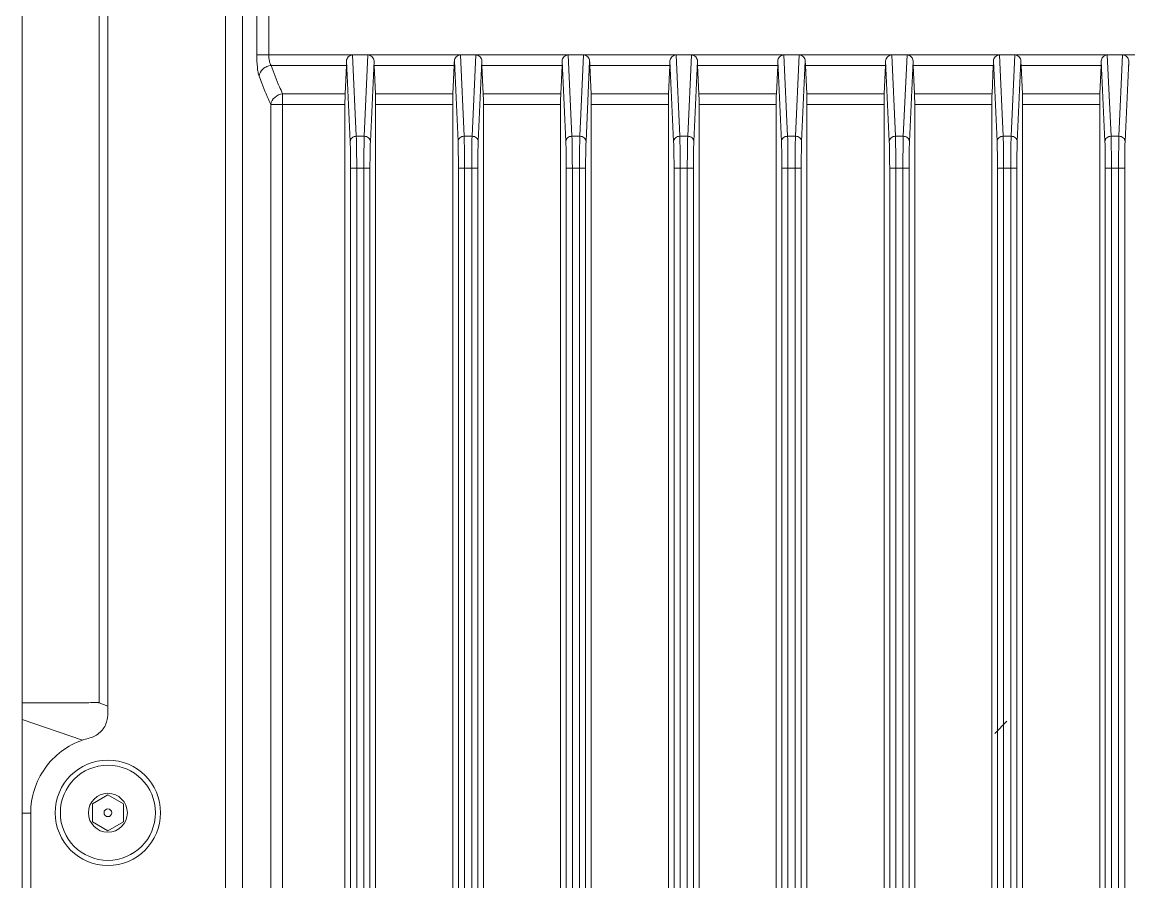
# Model space of a CAD drawing. Header units: millimetres. Extents: x 0 to 9253, y 0 to 2730.
# Drawn here: x 2710.2 to 2800.5, y 1372.7 to 1442.9 of the extents above; entities that cross this region are included whole.
import ezdxf

# ---------------------------------------------------------------- set-up
doc = ezdxf.new("R2010")
doc.units = ezdxf.units.MM
doc.layers.get('0').update_dxf_attribs({"lineweight": 13})

# ---------------------------------------------------------------- blocks, each defined once
blk = doc.blocks.new('A$C026F559B')
for p, q in [((11.553, -21.909), (10.284, -22.642)), ((12.823, -22.642), (11.553, -21.909)), ((10.284, -24.108), (10.284, -22.642)), ((12.823, -22.642), (12.823, -24.108)), ((10.284, -24.108), (11.553, -24.841)), ((11.553, -24.841), (12.823, -24.108))]:
    blk.add_line(p, q)
for radius in [4.3, 3.882, 1.587, 0.317]:
    blk.add_circle((11.553, -23.375), radius)

msp = doc.modelspace()

# ---------------------------------------------------------------- linework, layer by layer
for p, q in [((2710.216, 1124.386), (2710.216, 1512.386)), ((2729.361, 1496.241), (2729.361, 1440.231)), ((2730.345, 1496.218), (2730.345, 1440.231)), ((2726.823, 1332.785), (2726.823, 1477.386)), ((2728.214, 1368.386), (2728.214, 1477.386)), ((2716.516, 1387.365), (2716.516, 1459.386)), ((2717.213, 1459.655), (2717.215, 1387.096)), ((2729.361, 1440.231), (2887.071, 1440.231)), ((2737.492, 1433.592), (2737.19, 1440.231)), ((2738.441, 1440.231), (2738.14, 1433.592)), ((2746.292, 1433.592), (2745.99, 1440.231)), ((2747.241, 1440.231), (2746.94, 1433.592)), ((2755.092, 1433.592), (2754.79, 1440.231)), ((2756.041, 1440.231), (2755.74, 1433.592)), ((2763.892, 1433.592), (2763.59, 1440.231)), ((2764.841, 1440.231), (2764.54, 1433.592)), ((2772.692, 1433.592), (2772.39, 1440.231)), ((2773.641, 1440.231), (2773.34, 1433.592)), ((2781.492, 1433.592), (2781.19, 1440.231)), ((2782.441, 1440.231), (2782.14, 1433.592)), ((2790.292, 1433.592), (2789.99, 1440.231)), ((2791.241, 1440.231), (2790.94, 1433.592)), ((2799.092, 1433.592), (2798.79, 1440.231)), ((2800.041, 1440.231), (2799.74, 1433.592)), ((2736.684, 1439.365), (2730.538, 1439.365)), ((2736.684, 1439.365), (2736.579, 1437.056)), ((2736.693, 1439.737), (2736.992, 1433.159)), ((2738.64, 1433.159), (2738.938, 1439.737)), ((2738.948, 1439.365), (2739.053, 1437.056)), ((2745.484, 1439.365), (2738.948, 1439.365)), ((2745.484, 1439.365), (2745.379, 1437.056)), ((2745.493, 1439.737), (2745.792, 1433.159)), ((2747.44, 1433.159), (2747.738, 1439.737)), ((2747.748, 1439.365), (2747.853, 1437.056)), ((2754.284, 1439.365), (2747.748, 1439.365)), ((2754.284, 1439.365), (2754.179, 1437.056)), ((2754.293, 1439.737), (2754.592, 1433.159)), ((2756.24, 1433.159), (2756.538, 1439.737)), ((2756.548, 1439.365), (2756.653, 1437.056)), ((2763.084, 1439.365), (2756.548, 1439.365)), ((2763.084, 1439.365), (2762.979, 1437.056)), ((2763.093, 1439.737), (2763.392, 1433.159)), ((2765.04, 1433.159), (2765.338, 1439.737)), ((2765.348, 1439.365), (2765.453, 1437.056)), ((2771.884, 1439.365), (2765.348, 1439.365)), ((2771.884, 1439.365), (2771.779, 1437.056)), ((2771.893, 1439.737), (2772.192, 1433.159)), ((2773.84, 1433.159), (2774.138, 1439.737)), ((2774.148, 1439.365), (2774.253, 1437.056)), ((2780.684, 1439.365), (2774.148, 1439.365)), ((2780.684, 1439.365), (2780.579, 1437.056)), ((2780.693, 1439.737), (2780.992, 1433.159)), ((2782.64, 1433.159), (2782.938, 1439.737)), ((2782.948, 1439.365), (2783.053, 1437.056)), ((2789.484, 1439.365), (2782.948, 1439.365)), ((2789.484, 1439.365), (2789.379, 1437.056)), ((2789.493, 1439.737), (2789.792, 1433.159)), ((2791.44, 1433.159), (2791.738, 1439.737)), ((2791.748, 1439.365), (2791.853, 1437.056)), ((2798.284, 1439.365), (2791.748, 1439.365)), ((2798.284, 1439.365), (2798.179, 1437.056)), ((2798.293, 1439.737), (2798.592, 1433.159)), ((2800.24, 1433.159), (2800.538, 1439.737)), ((2731.477, 1437.056), (2731.477, 1332.386)), ((2731.477, 1437.056), (2736.579, 1437.056)), ((2739.053, 1437.056), (2745.379, 1437.056)), ((2747.853, 1437.056), (2754.179, 1437.056)), ((2756.653, 1437.056), (2762.979, 1437.056)), ((2765.453, 1437.056), (2771.779, 1437.056)), ((2774.253, 1437.056), (2780.579, 1437.056)), ((2783.053, 1437.056), (2789.379, 1437.056)), ((2791.853, 1437.056), (2798.179, 1437.056)), ((2730.511, 1436.19), (2730.511, 1332.386)), ((2736.566, 1436.19), (2730.511, 1436.19)), ((2736.566, 1332.386), (2736.566, 1436.19)), ((2739.066, 1332.386), (2739.066, 1436.19)), ((2745.366, 1436.19), (2739.066, 1436.19)), ((2745.366, 1436.19), (2745.366, 1332.386)), ((2747.866, 1332.386), (2747.866, 1436.19)), ((2754.166, 1436.19), (2747.866, 1436.19)), ((2754.166, 1436.19), (2754.166, 1332.386)), ((2756.666, 1332.386), (2756.666, 1436.19)), ((2762.966, 1436.19), (2756.666, 1436.19)), ((2762.966, 1436.19), (2762.966, 1332.386)), ((2765.466, 1332.386), (2765.466, 1436.19)), ((2771.766, 1436.19), (2765.466, 1436.19)), ((2771.766, 1436.19), (2771.766, 1332.386)), ((2774.266, 1332.386), (2774.266, 1436.19)), ((2780.566, 1436.19), (2774.266, 1436.19)), ((2780.566, 1436.19), (2780.566, 1332.386)), ((2783.066, 1332.386), (2783.066, 1436.19)), ((2789.366, 1436.19), (2783.066, 1436.19)), ((2789.366, 1436.19), (2789.366, 1332.386)), ((2791.866, 1332.386), (2791.866, 1436.19)), ((2798.166, 1436.19), (2791.866, 1436.19)), ((2798.166, 1436.19), (2798.166, 1332.386)), ((2737.492, 1433.592), (2738.14, 1433.592)), ((2746.292, 1433.592), (2746.94, 1433.592)), ((2755.092, 1433.592), (2755.74, 1433.592)), ((2763.892, 1433.592), (2764.54, 1433.592)), ((2772.692, 1433.592), (2773.34, 1433.592)), ((2781.492, 1433.592), (2782.14, 1433.592)), ((2790.292, 1433.592), (2790.94, 1433.592)), ((2799.092, 1433.592), (2799.74, 1433.592)), ((2737.025, 1334.802), (2737.025, 1430.993)), ((2738.607, 1430.993), (2737.025, 1430.993)), ((2737.524, 1430.993), (2737.524, 1334.802)), ((2738.108, 1334.802), (2738.108, 1430.993)), ((2738.607, 1430.993), (2738.607, 1334.802)), ((2745.825, 1334.802), (2745.825, 1430.993)), ((2747.407, 1430.993), (2745.825, 1430.993)), ((2746.324, 1430.993), (2746.324, 1334.802)), ((2746.908, 1334.802), (2746.908, 1430.993)), ((2747.407, 1430.993), (2747.407, 1334.802)), ((2754.625, 1334.802), (2754.625, 1430.993)), ((2756.207, 1430.993), (2754.625, 1430.993)), ((2755.124, 1430.993), (2755.124, 1334.802)), ((2755.708, 1334.802), (2755.708, 1430.993)), ((2756.207, 1430.993), (2756.207, 1334.802)), ((2763.425, 1334.802), (2763.425, 1430.993)), ((2765.007, 1430.993), (2763.425, 1430.993)), ((2763.924, 1430.993), (2763.924, 1334.802)), ((2764.508, 1334.802), (2764.508, 1430.993)), ((2765.007, 1430.993), (2765.007, 1334.802)), ((2772.225, 1334.802), (2772.225, 1430.993)), ((2773.807, 1430.993), (2772.225, 1430.993)), ((2772.724, 1430.993), (2772.724, 1334.802)), ((2773.308, 1334.802), (2773.308, 1430.993)), ((2773.807, 1430.993), (2773.807, 1334.802)), ((2781.025, 1334.802), (2781.025, 1430.993)), ((2782.607, 1430.993), (2781.025, 1430.993)), ((2781.524, 1430.993), (2781.524, 1334.802)), ((2782.108, 1334.802), (2782.108, 1430.993)), ((2782.607, 1430.993), (2782.607, 1334.802)), ((2789.825, 1334.802), (2789.825, 1430.993)), ((2791.407, 1430.993), (2789.825, 1430.993)), ((2790.324, 1430.993), (2790.324, 1334.802)), ((2790.908, 1334.802), (2790.908, 1430.993)), ((2791.407, 1430.993), (2791.407, 1334.802)), ((2798.625, 1334.802), (2798.625, 1430.993)), ((2800.207, 1430.993), (2798.625, 1430.993)), ((2799.124, 1430.993), (2799.124, 1334.802)), ((2799.708, 1334.802), (2799.708, 1430.993)), ((2800.207, 1430.993), (2800.207, 1334.802)), ((2710.216, 1387.366), (2715.217, 1387.365)), ((2717.215, 1387.096), (2716.516, 1387.365)), ((2710.216, 1385.991), (2715.145, 1384.322)), ((2790.595, 1385.851), (2789.595, 1384.851)), ((2710.916, 1378.366), (2710.216, 1378.366)), ((2710.916, 1378.366), (2710.916, 1368.369))]:
    msp.add_line(p, q)
for centre, start_param, end_param in [((2736.671, 1440.231), -2.617994, -2.087851), ((2745.471, 1440.231), -2.617994, -2.087851), ((2747.761, 1440.231), -4.195334, -3.665191), ((2754.271, 1440.231), -2.617994, -2.087851), ((2756.561, 1440.231), -4.195334, -3.665191), ((2763.071, 1440.231), -2.617994, -2.087851), ((2765.361, 1440.231), -4.195334, -3.665191), ((2771.871, 1440.231), -2.617994, -2.087851), ((2774.161, 1440.231), -4.195334, -3.665191), ((2780.671, 1440.231), -2.617994, -2.087851), ((2782.961, 1440.231), -4.195334, -3.665191), ((2789.471, 1440.231), -2.617994, -2.087851), ((2791.761, 1440.231), -4.195334, -3.665191), ((2798.271, 1440.231), -2.617994, -2.087851), ((2800.561, 1440.231), -4.195334, -3.665191), ((2736.592, 1436.19), 0.523599, 1.570796), ((2739.04, 1436.19), -1.570796, -0.523599), ((2745.392, 1436.19), 0.523599, 1.570796), ((2747.84, 1436.19), -1.570796, -0.523599), ((2754.192, 1436.19), 0.523599, 1.570796), ((2756.64, 1436.19), -1.570796, -0.523599), ((2762.992, 1436.19), 0.523599, 1.570796), ((2765.44, 1436.19), -1.570796, -0.523599), ((2771.792, 1436.19), 0.523599, 1.570796), ((2774.24, 1436.19), -1.570796, -0.523599), ((2780.592, 1436.19), 0.523599, 1.570796), ((2783.04, 1436.19), -1.570796, -0.523599), ((2789.392, 1436.19), 0.523599, 1.570796), ((2791.84, 1436.19), -1.570796, -0.523599), ((2798.192, 1436.19), 0.523599, 1.570796)]:
    msp.add_ellipse(centre, major_axis=(0, 1), ratio=0.026186, start_param=start_param, end_param=end_param)
for points, knots in [([(2729.362, 1440.231), (2729.361, 1439.896), (2729.382, 1439.421), (2729.463, 1438.844), (2729.521, 1438.601), (2729.558, 1438.499)], [0, 0, 0, 0, 0.574356, 0.813708, 1, 1, 1, 1]), ([(2730.538, 1439.365), (2730.462, 1439.471), (2730.372, 1439.766), (2730.344, 1440.063), (2730.345, 1440.231)], [0, 0, 0, 0, 0.437048, 1, 1, 1, 1]), ([(2737.19, 1440.231), (2737.062, 1440.231), (2736.811, 1440.109), (2736.695, 1439.859), (2736.693, 1439.737)], [0, 0, 0, 0, 0.512016, 1, 1, 1, 1]), ([(2738.938, 1439.737), (2738.937, 1439.859), (2738.821, 1440.109), (2738.57, 1440.231), (2738.441, 1440.231)], [0, 0, 0, 0, 0.487702, 1, 1, 1, 1]), ([(2745.99, 1440.231), (2745.862, 1440.231), (2745.611, 1440.109), (2745.495, 1439.859), (2745.493, 1439.737)], [0, 0, 0, 0, 0.512016, 1, 1, 1, 1]), ([(2747.738, 1439.737), (2747.737, 1439.859), (2747.621, 1440.109), (2747.37, 1440.231), (2747.241, 1440.231)], [0, 0, 0, 0, 0.487702, 1, 1, 1, 1]), ([(2754.79, 1440.231), (2754.662, 1440.231), (2754.411, 1440.109), (2754.295, 1439.859), (2754.293, 1439.737)], [0, 0, 0, 0, 0.512016, 1, 1, 1, 1]), ([(2756.538, 1439.737), (2756.537, 1439.859), (2756.421, 1440.109), (2756.17, 1440.231), (2756.041, 1440.231)], [0, 0, 0, 0, 0.487702, 1, 1, 1, 1]), ([(2763.59, 1440.231), (2763.462, 1440.231), (2763.211, 1440.109), (2763.095, 1439.859), (2763.093, 1439.737)], [0, 0, 0, 0, 0.512016, 1, 1, 1, 1]), ([(2765.338, 1439.737), (2765.337, 1439.859), (2765.221, 1440.109), (2764.97, 1440.231), (2764.841, 1440.231)], [0, 0, 0, 0, 0.487702, 1, 1, 1, 1]), ([(2772.39, 1440.231), (2772.262, 1440.231), (2772.011, 1440.109), (2771.895, 1439.859), (2771.893, 1439.737)], [0, 0, 0, 0, 0.512016, 1, 1, 1, 1]), ([(2774.138, 1439.737), (2774.137, 1439.859), (2774.021, 1440.109), (2773.77, 1440.231), (2773.641, 1440.231)], [0, 0, 0, 0, 0.487702, 1, 1, 1, 1]), ([(2781.19, 1440.231), (2781.062, 1440.231), (2780.811, 1440.109), (2780.695, 1439.859), (2780.693, 1439.737)], [0, 0, 0, 0, 0.512016, 1, 1, 1, 1]), ([(2782.938, 1439.737), (2782.937, 1439.859), (2782.821, 1440.109), (2782.57, 1440.231), (2782.441, 1440.231)], [0, 0, 0, 0, 0.487702, 1, 1, 1, 1]), ([(2789.99, 1440.231), (2789.862, 1440.231), (2789.611, 1440.109), (2789.495, 1439.859), (2789.493, 1439.737)], [0, 0, 0, 0, 0.512016, 1, 1, 1, 1]), ([(2791.738, 1439.737), (2791.737, 1439.859), (2791.621, 1440.109), (2791.37, 1440.231), (2791.241, 1440.231)], [0, 0, 0, 0, 0.487702, 1, 1, 1, 1]), ([(2798.79, 1440.231), (2798.662, 1440.231), (2798.411, 1440.109), (2798.295, 1439.859), (2798.293, 1439.737)], [0, 0, 0, 0, 0.512016, 1, 1, 1, 1]), ([(2800.538, 1439.737), (2800.537, 1439.859), (2800.421, 1440.109), (2800.17, 1440.231), (2800.041, 1440.231)], [0, 0, 0, 0, 0.487702, 1, 1, 1, 1]), ([(2730.538, 1439.365), (2730.42, 1439.355), (2730.181, 1439.291), (2729.778, 1439.053), (2729.582, 1438.72), (2729.558, 1438.499)], [0, 0, 0, 0, 0.25485, 0.522114, 1, 1, 1, 1]), ([(2731.477, 1437.056), (2731.388, 1437.246), (2731.046, 1438.004), (2730.742, 1438.779), (2730.538, 1439.365)], [0, 0, 0, 0, 0.252917, 1, 1, 1, 1]), ([(2729.558, 1438.499), (2729.626, 1438.305), (2729.914, 1437.523), (2730.242, 1436.756), (2730.511, 1436.19)], [0, 0, 0, 0, 0.247199, 1, 1, 1, 1]), ([(2730.511, 1436.19), (2730.543, 1436.407), (2730.798, 1436.833), (2731.243, 1437.028), (2731.477, 1437.056)], [0, 0, 0, 0, 0.48381, 1, 1, 1, 1]), ([(2736.992, 1433.159), (2736.994, 1433.271), (2737.119, 1433.511), (2737.367, 1433.59), (2737.492, 1433.592)], [0, 0, 0, 0, 0.475368, 1, 1, 1, 1]), ([(2737.492, 1433.592), (2737.505, 1433.226), (2737.519, 1432.36), (2737.524, 1431.494), (2737.524, 1430.993)], [0, 0, 0, 0, 0.422656, 1, 1, 1, 1]), ([(2738.108, 1430.993), (2738.108, 1431.493), (2738.113, 1432.36), (2738.126, 1433.226), (2738.14, 1433.592)], [0, 0, 0, 0, 0.57733, 1, 1, 1, 1]), ([(2738.14, 1433.592), (2738.265, 1433.59), (2738.513, 1433.511), (2738.638, 1433.271), (2738.64, 1433.159)], [0, 0, 0, 0, 0.524643, 1, 1, 1, 1]), ([(2745.792, 1433.159), (2745.794, 1433.271), (2745.919, 1433.511), (2746.167, 1433.59), (2746.292, 1433.592)], [0, 0, 0, 0, 0.475368, 1, 1, 1, 1]), ([(2746.292, 1433.592), (2746.305, 1433.226), (2746.319, 1432.36), (2746.324, 1431.494), (2746.324, 1430.993)], [0, 0, 0, 0, 0.422656, 1, 1, 1, 1]), ([(2746.908, 1430.993), (2746.908, 1431.493), (2746.913, 1432.36), (2746.926, 1433.226), (2746.94, 1433.592)], [0, 0, 0, 0, 0.57733, 1, 1, 1, 1]), ([(2746.94, 1433.592), (2747.065, 1433.59), (2747.313, 1433.511), (2747.438, 1433.271), (2747.44, 1433.159)], [0, 0, 0, 0, 0.524643, 1, 1, 1, 1]), ([(2754.592, 1433.159), (2754.594, 1433.271), (2754.719, 1433.511), (2754.967, 1433.59), (2755.092, 1433.592)], [0, 0, 0, 0, 0.475368, 1, 1, 1, 1]), ([(2755.092, 1433.592), (2755.105, 1433.226), (2755.119, 1432.36), (2755.124, 1431.494), (2755.124, 1430.993)], [0, 0, 0, 0, 0.422656, 1, 1, 1, 1]), ([(2755.708, 1430.993), (2755.708, 1431.493), (2755.713, 1432.36), (2755.726, 1433.226), (2755.74, 1433.592)], [0, 0, 0, 0, 0.57733, 1, 1, 1, 1]), ([(2755.74, 1433.592), (2755.865, 1433.59), (2756.113, 1433.511), (2756.238, 1433.271), (2756.24, 1433.159)], [0, 0, 0, 0, 0.524643, 1, 1, 1, 1]), ([(2763.392, 1433.159), (2763.394, 1433.271), (2763.519, 1433.511), (2763.767, 1433.59), (2763.892, 1433.592)], [0, 0, 0, 0, 0.475368, 1, 1, 1, 1]), ([(2763.892, 1433.592), (2763.905, 1433.226), (2763.919, 1432.36), (2763.924, 1431.494), (2763.924, 1430.993)], [0, 0, 0, 0, 0.422656, 1, 1, 1, 1]), ([(2764.508, 1430.993), (2764.508, 1431.493), (2764.513, 1432.36), (2764.526, 1433.226), (2764.54, 1433.592)], [0, 0, 0, 0, 0.57733, 1, 1, 1, 1]), ([(2764.54, 1433.592), (2764.665, 1433.59), (2764.913, 1433.511), (2765.038, 1433.271), (2765.04, 1433.159)], [0, 0, 0, 0, 0.524643, 1, 1, 1, 1]), ([(2772.192, 1433.159), (2772.194, 1433.271), (2772.319, 1433.511), (2772.567, 1433.59), (2772.692, 1433.592)], [0, 0, 0, 0, 0.475368, 1, 1, 1, 1]), ([(2772.692, 1433.592), (2772.705, 1433.226), (2772.719, 1432.36), (2772.724, 1431.494), (2772.724, 1430.993)], [0, 0, 0, 0, 0.422656, 1, 1, 1, 1]), ([(2773.308, 1430.993), (2773.308, 1431.493), (2773.313, 1432.36), (2773.326, 1433.226), (2773.34, 1433.592)], [0, 0, 0, 0, 0.57733, 1, 1, 1, 1]), ([(2773.34, 1433.592), (2773.465, 1433.59), (2773.713, 1433.511), (2773.838, 1433.271), (2773.84, 1433.159)], [0, 0, 0, 0, 0.524643, 1, 1, 1, 1]), ([(2780.992, 1433.159), (2780.994, 1433.271), (2781.119, 1433.511), (2781.367, 1433.59), (2781.492, 1433.592)], [0, 0, 0, 0, 0.475368, 1, 1, 1, 1]), ([(2781.492, 1433.592), (2781.505, 1433.226), (2781.519, 1432.36), (2781.524, 1431.494), (2781.524, 1430.993)], [0, 0, 0, 0, 0.422656, 1, 1, 1, 1]), ([(2782.108, 1430.993), (2782.108, 1431.493), (2782.113, 1432.36), (2782.126, 1433.226), (2782.14, 1433.592)], [0, 0, 0, 0, 0.57733, 1, 1, 1, 1]), ([(2782.14, 1433.592), (2782.265, 1433.59), (2782.513, 1433.511), (2782.638, 1433.271), (2782.64, 1433.159)], [0, 0, 0, 0, 0.524643, 1, 1, 1, 1]), ([(2789.792, 1433.159), (2789.794, 1433.271), (2789.919, 1433.511), (2790.167, 1433.59), (2790.292, 1433.592)], [0, 0, 0, 0, 0.475368, 1, 1, 1, 1]), ([(2790.292, 1433.592), (2790.305, 1433.226), (2790.319, 1432.36), (2790.324, 1431.494), (2790.324, 1430.993)], [0, 0, 0, 0, 0.422656, 1, 1, 1, 1]), ([(2790.908, 1430.993), (2790.908, 1431.493), (2790.913, 1432.36), (2790.926, 1433.226), (2790.94, 1433.592)], [0, 0, 0, 0, 0.57733, 1, 1, 1, 1]), ([(2790.94, 1433.592), (2791.065, 1433.59), (2791.313, 1433.511), (2791.438, 1433.271), (2791.44, 1433.159)], [0, 0, 0, 0, 0.524643, 1, 1, 1, 1]), ([(2798.592, 1433.159), (2798.594, 1433.271), (2798.719, 1433.511), (2798.967, 1433.59), (2799.092, 1433.592)], [0, 0, 0, 0, 0.475368, 1, 1, 1, 1]), ([(2799.092, 1433.592), (2799.105, 1433.226), (2799.119, 1432.36), (2799.124, 1431.494), (2799.124, 1430.993)], [0, 0, 0, 0, 0.422656, 1, 1, 1, 1]), ([(2799.708, 1430.993), (2799.708, 1431.493), (2799.713, 1432.36), (2799.726, 1433.226), (2799.74, 1433.592)], [0, 0, 0, 0, 0.57733, 1, 1, 1, 1]), ([(2799.74, 1433.592), (2799.865, 1433.59), (2800.113, 1433.511), (2800.238, 1433.271), (2800.24, 1433.159)], [0, 0, 0, 0, 0.524643, 1, 1, 1, 1]), ([(2736.992, 1433.159), (2737.006, 1432.854), (2737.019, 1432.132), (2737.025, 1431.41), (2737.025, 1430.993)], [0, 0, 0, 0, 0.422672, 1, 1, 1, 1]), ([(2738.607, 1430.993), (2738.607, 1431.41), (2738.612, 1432.132), (2738.626, 1432.854), (2738.64, 1433.159)], [0, 0, 0, 0, 0.577333, 1, 1, 1, 1]), ([(2745.792, 1433.159), (2745.806, 1432.854), (2745.819, 1432.132), (2745.825, 1431.41), (2745.825, 1430.993)], [0, 0, 0, 0, 0.422672, 1, 1, 1, 1]), ([(2747.407, 1430.993), (2747.407, 1431.41), (2747.412, 1432.132), (2747.426, 1432.854), (2747.44, 1433.159)], [0, 0, 0, 0, 0.577333, 1, 1, 1, 1]), ([(2754.592, 1433.159), (2754.606, 1432.854), (2754.619, 1432.132), (2754.625, 1431.41), (2754.625, 1430.993)], [0, 0, 0, 0, 0.422672, 1, 1, 1, 1]), ([(2756.207, 1430.993), (2756.207, 1431.41), (2756.212, 1432.132), (2756.226, 1432.854), (2756.24, 1433.159)], [0, 0, 0, 0, 0.577333, 1, 1, 1, 1]), ([(2763.392, 1433.159), (2763.406, 1432.854), (2763.419, 1432.132), (2763.425, 1431.41), (2763.425, 1430.993)], [0, 0, 0, 0, 0.422672, 1, 1, 1, 1]), ([(2765.007, 1430.993), (2765.007, 1431.41), (2765.012, 1432.132), (2765.026, 1432.854), (2765.04, 1433.159)], [0, 0, 0, 0, 0.577333, 1, 1, 1, 1]), ([(2772.192, 1433.159), (2772.206, 1432.854), (2772.219, 1432.132), (2772.225, 1431.41), (2772.225, 1430.993)], [0, 0, 0, 0, 0.422672, 1, 1, 1, 1]), ([(2773.807, 1430.993), (2773.807, 1431.41), (2773.812, 1432.132), (2773.826, 1432.854), (2773.84, 1433.159)], [0, 0, 0, 0, 0.577333, 1, 1, 1, 1]), ([(2780.992, 1433.159), (2781.006, 1432.854), (2781.019, 1432.132), (2781.025, 1431.41), (2781.025, 1430.993)], [0, 0, 0, 0, 0.422672, 1, 1, 1, 1]), ([(2782.607, 1430.993), (2782.607, 1431.41), (2782.612, 1432.132), (2782.626, 1432.854), (2782.64, 1433.159)], [0, 0, 0, 0, 0.577333, 1, 1, 1, 1]), ([(2789.792, 1433.159), (2789.806, 1432.854), (2789.819, 1432.132), (2789.825, 1431.41), (2789.825, 1430.993)], [0, 0, 0, 0, 0.422672, 1, 1, 1, 1]), ([(2791.407, 1430.993), (2791.407, 1431.41), (2791.412, 1432.132), (2791.426, 1432.854), (2791.44, 1433.159)], [0, 0, 0, 0, 0.577333, 1, 1, 1, 1]), ([(2798.592, 1433.159), (2798.606, 1432.854), (2798.619, 1432.132), (2798.625, 1431.41), (2798.625, 1430.993)], [0, 0, 0, 0, 0.422672, 1, 1, 1, 1]), ([(2800.207, 1430.993), (2800.207, 1431.41), (2800.212, 1432.132), (2800.226, 1432.854), (2800.24, 1433.159)], [0, 0, 0, 0, 0.577333, 1, 1, 1, 1]), ([(2717.214, 1387.096), (2717.213, 1386.771), (2717.27, 1386.116), (2716.888, 1385.181), (2716.105, 1384.528), (2715.451, 1384.432), (2715.145, 1384.322)], [0, 0, 0, 0, 0.251025, 0.500276, 0.74921, 1, 1, 1, 1]), ([(2716.434, 1387.397), (2716.441, 1387.38), (2716.456, 1387.354), (2716.495, 1387.345), (2716.51, 1387.358), (2716.516, 1387.366)], [0, 0, 0, 0, 0.506809, 0.744396, 1, 1, 1, 1]), ([(2710.916, 1378.366), (2710.913, 1379.014), (2711.12, 1380.317), (2712, 1382.079), (2713.378, 1383.483), (2714.536, 1384.105), (2715.145, 1384.322)], [0, 0, 0, 0, 0.250605, 0.500582, 0.750019, 1, 1, 1, 1])]:
    msp.add_open_spline(points, degree=3, knots=knots)
msp.add_open_spline([(2715.217, 1387.365), (2715.623, 1387.359), (2716.028, 1387.385), (2716.434, 1387.397)], degree=3)

# ---------------------------------------------------------------- block references
msp.add_blockref('A$C026F559B', (2705.663, 1401.761))

doc.saveas('drawing.dxf')
